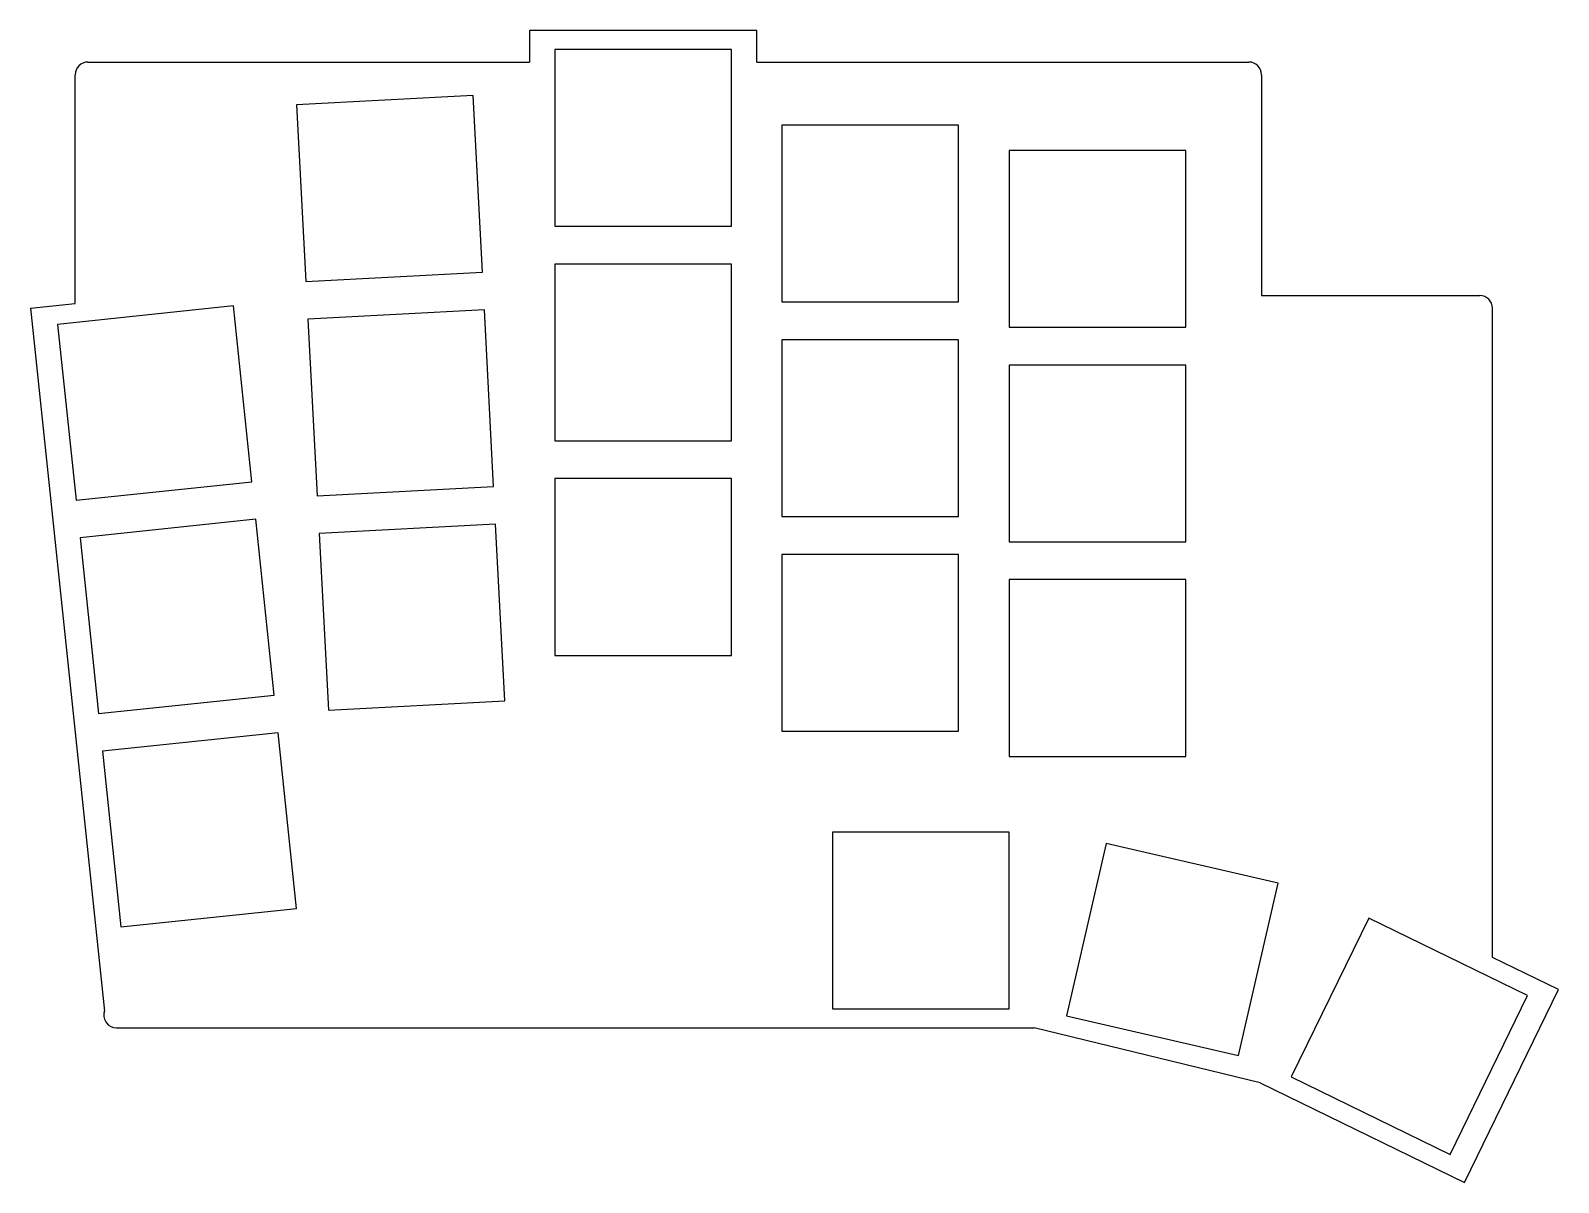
# Model space of a CAD drawing. Header units: millimetres. Extents: x 87 to 208, y -128 to -37.
import ezdxf

# ---------------------------------------------------------------- set-up
doc = ezdxf.new("R2010")
doc.units = ezdxf.units.MM

msp = doc.modelspace()

# ---------------------------------------------------------------- linework, layer by layer
for p, q in [((144.15, -36.68), (126.15, -36.68)), ((126.15, -36.68), (126.15, -39.18)), ((144.15, -39.18), (144.15, -36.68)), ((142.15, -38.18), (128.15, -38.18)), ((128.15, -38.18), (128.15, -52.18)), ((142.15, -52.18), (142.15, -38.18)), ((91.15, -39.18), (126.15, -39.18)), ((144.15, -39.18), (183.15, -39.18)), ((90.15, -58.3), (90.15, -40.18)), ((184.15, -40.18), (184.15, -57.68)), ((121.68, -41.84), (107.69, -42.57)), ((122.41, -55.82), (121.68, -41.84)), ((107.69, -42.57), (108.43, -56.55)), ((160.15, -44.18), (146.15, -44.18)), ((146.15, -44.18), (146.15, -58.18)), ((160.15, -58.18), (160.15, -44.18)), ((178.15, -46.18), (164.15, -46.18)), ((164.15, -46.18), (164.15, -60.18)), ((178.15, -60.18), (178.15, -46.18)), ((128.15, -52.18), (142.15, -52.18)), ((142.15, -55.18), (128.15, -55.18)), ((128.15, -55.18), (128.15, -69.18)), ((142.15, -69.18), (142.15, -55.18)), ((108.43, -56.55), (122.41, -55.82)), ((184.15, -57.68), (201.45, -57.68)), ((86.61, -58.67), (90.15, -58.3)), ((86.61, -58.67), (92.46, -114.37)), ((102.68, -58.49), (88.75, -59.96)), ((104.14, -72.42), (102.68, -58.49)), ((122.57, -58.81), (108.58, -59.55)), ((123.3, -72.8), (122.57, -58.81)), ((146.15, -58.18), (160.15, -58.18)), ((202.45, -110.1), (202.45, -58.68)), ((88.75, -59.96), (90.22, -73.88)), ((108.58, -59.55), (109.32, -73.53)), ((164.15, -60.18), (178.15, -60.18)), ((160.15, -61.18), (146.15, -61.18)), ((146.15, -61.18), (146.15, -75.18)), ((160.15, -75.18), (160.15, -61.18)), ((178.15, -63.18), (164.15, -63.18)), ((164.15, -63.18), (164.15, -77.18)), ((178.15, -77.18), (178.15, -63.18)), ((128.15, -69.18), (142.15, -69.18)), ((90.22, -73.88), (104.14, -72.42)), ((142.15, -72.18), (128.15, -72.18)), ((128.15, -72.18), (128.15, -86.18)), ((142.15, -86.18), (142.15, -72.18)), ((109.32, -73.53), (123.3, -72.8)), ((104.45, -75.4), (90.53, -76.86)), ((105.92, -89.32), (104.45, -75.4)), ((123.45, -75.79), (109.47, -76.52)), ((124.19, -89.77), (123.45, -75.79)), ((146.15, -75.18), (160.15, -75.18)), ((90.53, -76.86), (91.99, -90.79)), ((109.47, -76.52), (110.21, -90.51)), ((164.15, -77.18), (178.15, -77.18)), ((160.15, -78.18), (146.15, -78.18)), ((146.15, -78.18), (146.15, -92.18)), ((160.15, -92.18), (160.15, -78.18)), ((178.15, -80.18), (164.15, -80.18)), ((164.15, -80.18), (164.15, -94.18)), ((178.15, -94.18), (178.15, -80.18)), ((128.15, -86.18), (142.15, -86.18)), ((91.99, -90.79), (105.92, -89.32)), ((110.21, -90.51), (124.19, -89.77)), ((106.23, -92.31), (92.31, -93.77)), ((107.69, -106.23), (106.23, -92.31)), ((146.15, -92.18), (160.15, -92.18)), ((92.31, -93.77), (93.77, -107.69)), ((164.15, -94.18), (178.15, -94.18)), ((164.15, -100.18), (150.15, -100.18)), ((150.15, -100.18), (150.15, -114.18)), ((164.15, -114.18), (164.15, -100.18)), ((171.84, -101.08), (168.69, -114.72)), ((185.48, -104.23), (171.84, -101.08)), ((182.33, -117.87), (185.48, -104.23)), ((93.77, -107.69), (107.69, -106.23)), ((192.65, -106.99), (186.51, -119.57)), ((205.23, -113.12), (192.65, -106.99)), ((207.68, -112.65), (202.45, -110.1)), ((199.09, -125.71), (205.23, -113.12)), ((200.23, -127.93), (207.68, -112.65)), ((92.44, -114.45), (92.46, -114.37)), ((150.15, -114.18), (164.15, -114.18)), ((168.69, -114.72), (182.33, -117.87)), ((93.41, -115.68), (166.15, -115.68)), ((184.05, -120.04), (166.15, -115.68)), ((186.51, -119.57), (199.09, -125.71)), ((184.05, -120.04), (200.23, -127.93))]:
    msp.add_line(p, q)
for centre, start, end in [((91.15, -40.18), 90, 180), ((183.15, -40.18), 0, 90), ((201.45, -58.68), 0, 90), ((93.41, -114.68), 166.6741, 270)]:
    msp.add_arc(centre, 1, start, end)

doc.saveas('drawing.dxf')
